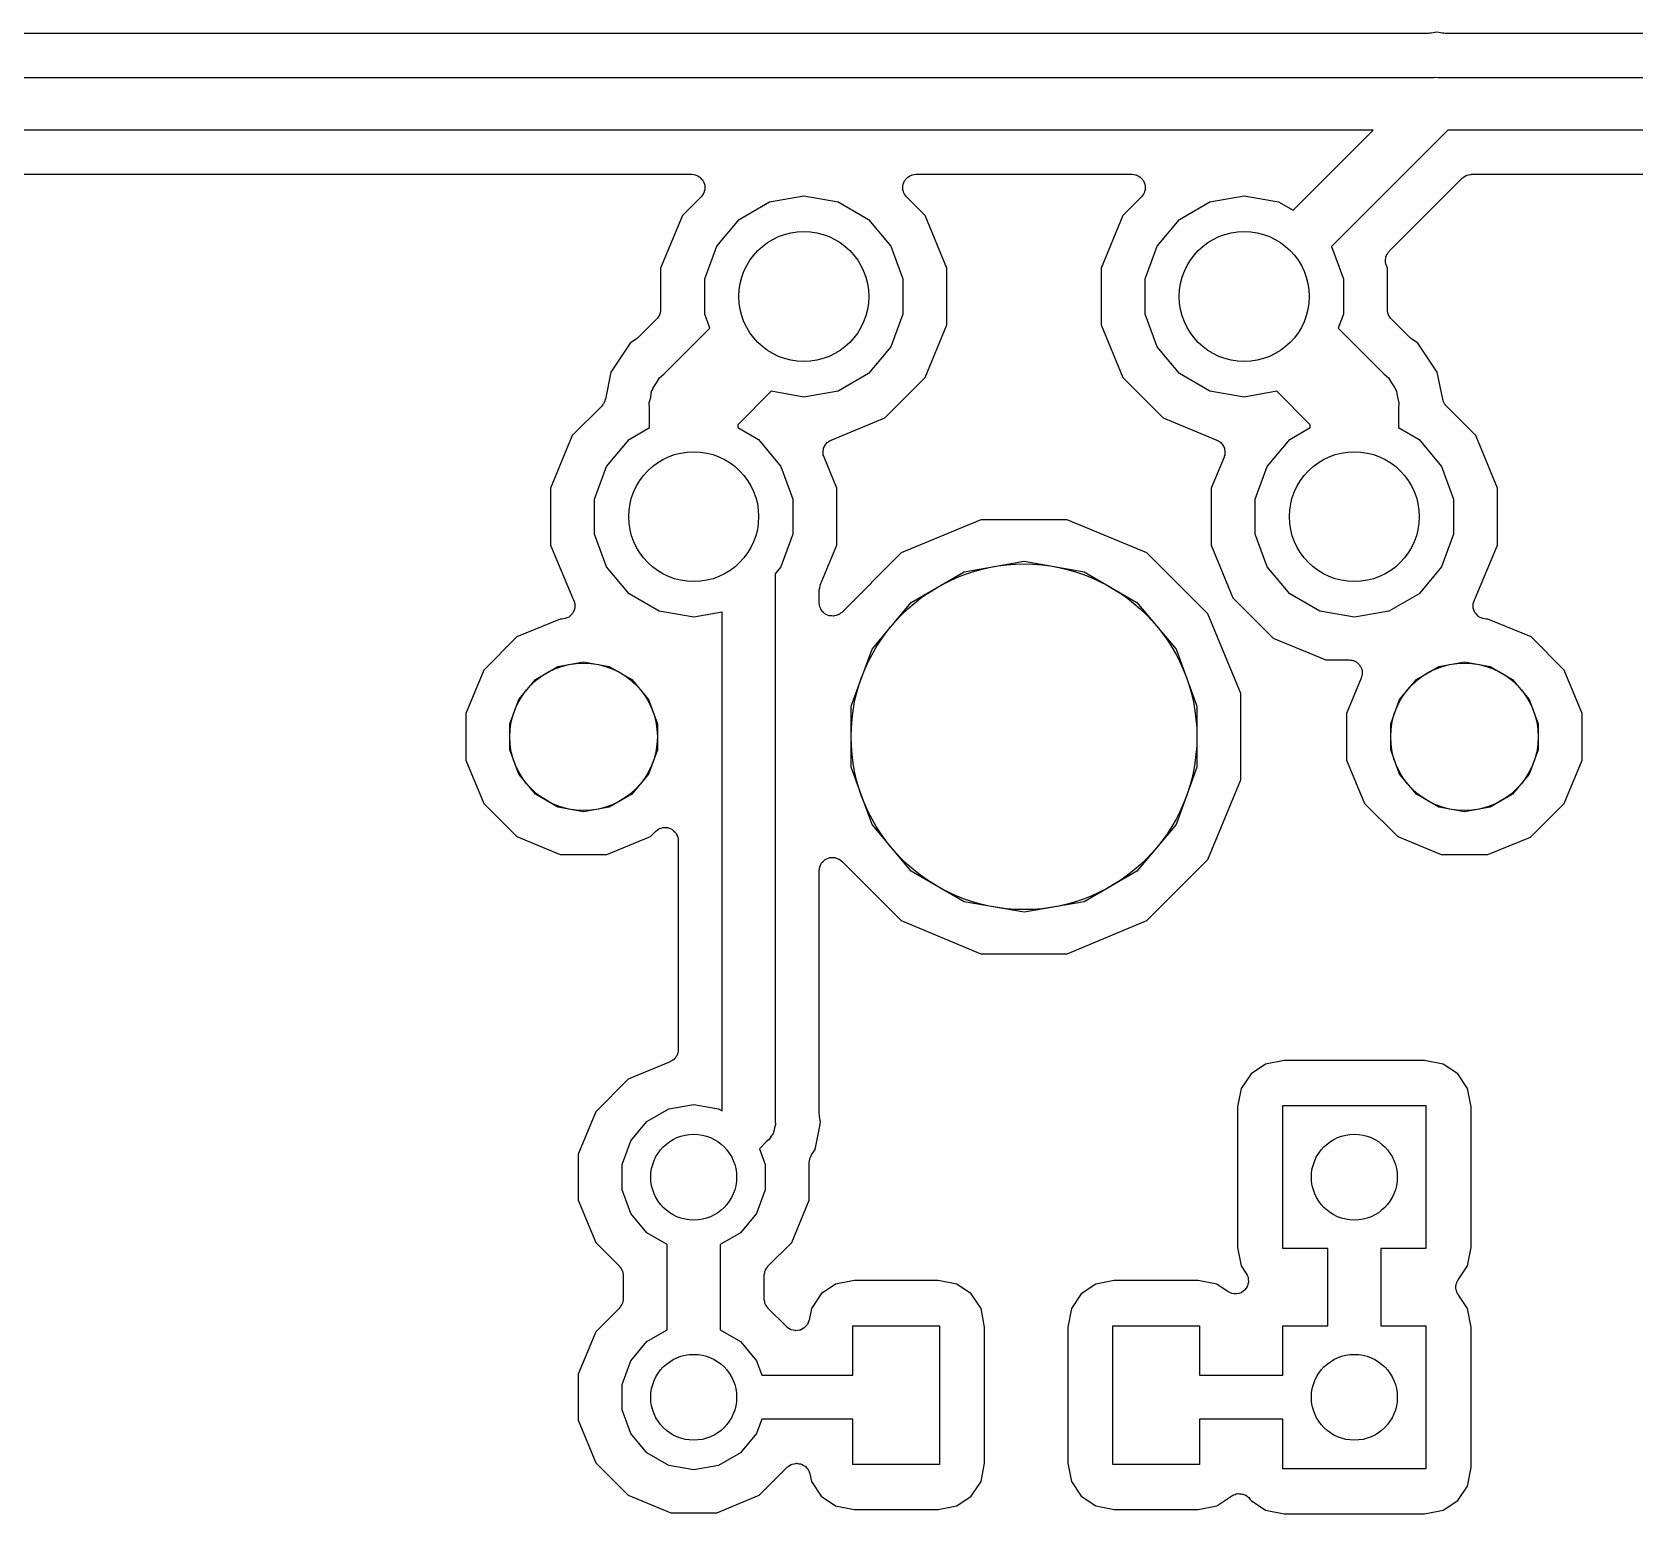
# Model space of a CAD drawing. Extents: x 24 to 196, y -189 to -31.
# Drawn here: x 118.1 to 136.59, y -128.35 to -111.25 of the extents above; entities that cross this region are included whole.
import ezdxf

# ---------------------------------------------------------------- set-up
doc = ezdxf.new("R2010")
doc.units = 0
doc.header["$MEASUREMENT"] = 0
doc.layers.add('BLACK', color=7, linetype='CONTINUOUS')

msp = doc.modelspace()

# ---------------------------------------------------------------- linework, layer by layer
at = {"layer": 'BLACK', "linetype": 'CONTINUOUS'}
for p, q in [((134.207, -111.265), (116.945, -111.265)), ((134.222, -111.262), (134.207, -111.265)), ((134.237, -111.262), (134.222, -111.262)), ((134.302, -111.249), (134.237, -111.262)), ((134.368, -111.262), (134.302, -111.249)), ((134.383, -111.262), (134.368, -111.262)), ((134.398, -111.265), (134.383, -111.262)), ((147.215, -111.265), (134.398, -111.265)), ((116.863, -111.773), (134.262, -111.773)), ((134.262, -111.773), (134.276, -111.769)), ((134.276, -111.769), (134.316, -111.773)), ((134.316, -111.773), (147.297, -111.773)), ((133.567, -112.382), (116.976, -112.382)), ((132.643, -113.305), (133.567, -112.382)), ((134.429, -112.382), (133.087, -113.724)), ((147.184, -112.382), (134.429, -112.382)), ((117.25, -112.89), (125.707, -112.89)), ((125.707, -112.89), (125.727, -112.894)), ((125.727, -112.894), (125.746, -112.895)), ((125.746, -112.895), (125.752, -112.898)), ((125.752, -112.898), (125.759, -112.899)), ((125.759, -112.899), (125.776, -112.909)), ((125.776, -112.909), (125.794, -112.918)), ((125.794, -112.918), (125.799, -112.923)), ((125.799, -112.923), (125.805, -112.926)), ((125.805, -112.926), (125.818, -112.941)), ((125.818, -112.941), (125.832, -112.955)), ((125.832, -112.955), (125.835, -112.961)), ((128.165, -112.961), (128.168, -112.955)), ((128.168, -112.955), (128.182, -112.941)), ((128.182, -112.941), (128.195, -112.926)), ((128.195, -112.926), (128.201, -112.923)), ((128.201, -112.923), (128.206, -112.918)), ((128.206, -112.918), (128.224, -112.909)), ((128.224, -112.909), (128.241, -112.899)), ((128.241, -112.899), (128.248, -112.898)), ((128.248, -112.898), (128.254, -112.895)), ((128.254, -112.895), (128.273, -112.894)), ((128.273, -112.894), (128.293, -112.89)), ((128.293, -112.89), (130.787, -112.89)), ((130.787, -112.89), (130.807, -112.894)), ((130.807, -112.894), (130.826, -112.895)), ((130.826, -112.895), (130.832, -112.898)), ((130.832, -112.898), (130.839, -112.899)), ((130.839, -112.899), (130.856, -112.909)), ((130.856, -112.909), (130.874, -112.918)), ((130.874, -112.918), (130.879, -112.923)), ((130.879, -112.923), (130.885, -112.926)), ((130.885, -112.926), (130.898, -112.941)), ((130.898, -112.941), (130.912, -112.955)), ((130.912, -112.955), (130.915, -112.961)), ((133.752, -113.777), (134.595, -112.935)), ((134.595, -112.935), (134.6, -112.931)), ((134.6, -112.931), (134.604, -112.926)), ((134.604, -112.926), (134.622, -112.916)), ((134.622, -112.916), (134.638, -112.905)), ((134.638, -112.905), (134.644, -112.903)), ((134.644, -112.903), (134.65, -112.899)), ((134.65, -112.899), (134.67, -112.896)), ((134.67, -112.896), (134.689, -112.891)), ((134.689, -112.891), (134.696, -112.891)), ((134.696, -112.891), (134.702, -112.89)), ((134.702, -112.89), (146.91, -112.89)), ((125.826, -113.134), (125.815, -113.15)), ((125.839, -113.119), (125.826, -113.134)), ((125.835, -112.961), (125.839, -112.966)), ((125.839, -112.966), (125.846, -112.985)), ((125.841, -113.113), (125.839, -113.119)), ((125.845, -113.107), (125.841, -113.113)), ((125.85, -113.088), (125.845, -113.107)), ((125.846, -112.985), (125.854, -113.003)), ((125.857, -113.069), (125.85, -113.088)), ((125.854, -113.003), (125.855, -113.01)), ((125.855, -113.01), (125.857, -113.016)), ((125.857, -113.016), (125.857, -113.036)), ((125.857, -113.036), (125.859, -113.056)), ((125.859, -113.056), (125.857, -113.062)), ((125.857, -113.062), (125.857, -113.069)), ((126.603, -113.209), (127, -113.139)), ((127, -113.139), (127.397, -113.209)), ((128.141, -113.056), (128.143, -113.036)), ((128.143, -113.062), (128.141, -113.056)), ((128.143, -113.016), (128.145, -113.01)), ((128.143, -113.036), (128.143, -113.016)), ((128.143, -113.069), (128.143, -113.062)), ((128.15, -113.088), (128.143, -113.069)), ((128.145, -113.01), (128.146, -113.003)), ((128.146, -113.003), (128.154, -112.985)), ((128.155, -113.107), (128.15, -113.088)), ((128.154, -112.985), (128.161, -112.966)), ((128.159, -113.113), (128.155, -113.107)), ((128.161, -113.119), (128.159, -113.113)), ((128.161, -112.966), (128.165, -112.961)), ((128.174, -113.134), (128.161, -113.119)), ((128.185, -113.15), (128.174, -113.134)), ((130.906, -113.134), (130.895, -113.15)), ((130.919, -113.119), (130.906, -113.134)), ((130.915, -112.961), (130.919, -112.966)), ((130.919, -112.966), (130.926, -112.985)), ((130.921, -113.113), (130.919, -113.119)), ((130.925, -113.107), (130.921, -113.113)), ((130.93, -113.088), (130.925, -113.107)), ((130.926, -112.985), (130.934, -113.003)), ((130.937, -113.069), (130.93, -113.088)), ((130.934, -113.003), (130.935, -113.01)), ((130.935, -113.01), (130.937, -113.016)), ((130.937, -113.016), (130.937, -113.036)), ((130.937, -113.036), (130.939, -113.056)), ((130.939, -113.056), (130.937, -113.062)), ((130.937, -113.062), (130.937, -113.069)), ((131.683, -113.209), (132.08, -113.139)), ((132.08, -113.139), (132.477, -113.209)), ((125.815, -113.15), (125.6, -113.365)), ((126.254, -113.411), (126.603, -113.209)), ((127.397, -113.209), (127.746, -113.411)), ((128.4, -113.365), (128.185, -113.15)), ((130.895, -113.15), (130.68, -113.365)), ((131.334, -113.411), (131.683, -113.209)), ((132.477, -113.209), (132.643, -113.305)), ((125.6, -113.365), (125.349, -113.972)), ((125.995, -113.72), (126.254, -113.411)), ((127.746, -113.411), (128.005, -113.72)), ((128.651, -113.972), (128.4, -113.365)), ((130.68, -113.365), (130.429, -113.972)), ((131.075, -113.72), (131.334, -113.411)), ((125.857, -114.098), (125.995, -113.72)), ((128.005, -113.72), (128.143, -114.098)), ((130.937, -114.098), (131.075, -113.72)), ((133.087, -113.724), (133.223, -114.098)), ((133.708, -113.872), (133.713, -113.856)), ((133.709, -113.882), (133.708, -113.872)), ((133.708, -113.892), (133.709, -113.882)), ((133.713, -113.856), (133.715, -113.839)), ((133.715, -113.839), (133.719, -113.83)), ((133.719, -113.83), (133.722, -113.821)), ((133.722, -113.821), (133.731, -113.807)), ((133.731, -113.807), (133.739, -113.792)), ((133.739, -113.792), (133.747, -113.785)), ((133.747, -113.785), (133.752, -113.777)), ((125.349, -113.972), (125.349, -114.451)), ((128.651, -114.628), (128.651, -113.972)), ((130.429, -113.972), (130.429, -114.628)), ((133.711, -113.908), (133.708, -113.892)), ((133.713, -113.924), (133.711, -113.908)), ((133.717, -113.933), (133.713, -113.924)), ((133.719, -113.943), (133.717, -113.933)), ((133.731, -113.972), (133.719, -113.943)), ((133.731, -114.451), (133.731, -113.972)), ((125.857, -114.502), (125.857, -114.098)), ((128.143, -114.098), (128.143, -114.502)), ((130.937, -114.502), (130.937, -114.098)), ((133.223, -114.098), (133.223, -114.502)), ((125.304, -114.559), (125.093, -114.77)), ((125.308, -114.553), (125.304, -114.559)), ((125.313, -114.549), (125.308, -114.553)), ((125.323, -114.532), (125.313, -114.549)), ((125.335, -114.515), (125.323, -114.532)), ((125.336, -114.509), (125.335, -114.515)), ((125.34, -114.503), (125.336, -114.509)), ((125.343, -114.484), (125.34, -114.503)), ((125.348, -114.464), (125.343, -114.484)), ((125.349, -114.451), (125.348, -114.458)), ((125.348, -114.458), (125.348, -114.464)), ((125.917, -114.665), (125.857, -114.502)), ((128.143, -114.502), (128.005, -114.88)), ((131.075, -114.88), (130.937, -114.502)), ((133.223, -114.502), (133.163, -114.665)), ((133.732, -114.458), (133.731, -114.451)), ((133.732, -114.464), (133.732, -114.458)), ((133.737, -114.484), (133.732, -114.464)), ((133.74, -114.503), (133.737, -114.484)), ((133.744, -114.509), (133.74, -114.503)), ((133.745, -114.515), (133.744, -114.509)), ((133.757, -114.532), (133.745, -114.515)), ((133.767, -114.549), (133.757, -114.532)), ((133.772, -114.553), (133.767, -114.549)), ((133.776, -114.559), (133.772, -114.553)), ((133.987, -114.77), (133.776, -114.559)), ((125.07, -114.789), (124.998, -114.838)), ((125.081, -114.779), (125.07, -114.789)), ((125.093, -114.77), (125.081, -114.779)), ((125.386, -115.195), (125.917, -114.665)), ((128.4, -115.235), (128.651, -114.628)), ((130.429, -114.628), (130.68, -115.235)), ((133.163, -114.665), (133.694, -115.195)), ((133.999, -114.779), (133.987, -114.77)), ((134.01, -114.789), (133.999, -114.779)), ((134.082, -114.838), (134.01, -114.789)), ((124.998, -114.838), (124.773, -115.174)), ((128.005, -114.88), (127.746, -115.189)), ((131.334, -115.189), (131.075, -114.88)), ((134.307, -115.174), (134.082, -114.838)), ((124.773, -115.174), (124.711, -115.485)), ((134.369, -115.485), (134.307, -115.174)), ((125.257, -115.374), (125.262, -115.352)), ((125.262, -115.352), (125.301, -115.297)), ((125.301, -115.297), (125.335, -115.238)), ((125.335, -115.238), (125.386, -115.195)), ((127.746, -115.189), (127.397, -115.391)), ((127.935, -115.7), (128.4, -115.235)), ((130.68, -115.235), (131.145, -115.7)), ((131.683, -115.391), (131.334, -115.189)), ((133.694, -115.195), (133.745, -115.238)), ((133.745, -115.238), (133.779, -115.297)), ((133.779, -115.297), (133.818, -115.352)), ((133.818, -115.352), (133.823, -115.374)), ((124.691, -115.538), (124.679, -115.551)), ((124.694, -115.53), (124.691, -115.538)), ((124.699, -115.523), (124.694, -115.53)), ((124.702, -115.512), (124.699, -115.523)), ((124.705, -115.507), (124.702, -115.512)), ((124.706, -115.499), (124.705, -115.507)), ((124.71, -115.488), (124.706, -115.499)), ((124.711, -115.485), (124.71, -115.488)), ((125.216, -115.525), (125.234, -115.46)), ((125.222, -115.592), (125.216, -115.525)), ((125.234, -115.46), (125.245, -115.394)), ((125.245, -115.394), (125.257, -115.374)), ((126.624, -115.394), (126.238, -115.78)), ((127, -115.461), (126.624, -115.394)), ((127.397, -115.391), (127, -115.461)), ((132.08, -115.461), (131.683, -115.391)), ((132.456, -115.394), (132.08, -115.461)), ((132.842, -115.78), (132.456, -115.394)), ((133.823, -115.374), (133.835, -115.394)), ((133.835, -115.394), (133.846, -115.46)), ((133.846, -115.46), (133.864, -115.525)), ((133.864, -115.525), (133.858, -115.592)), ((134.37, -115.489), (134.369, -115.485)), ((134.374, -115.499), (134.37, -115.489)), ((134.375, -115.507), (134.374, -115.499)), ((134.378, -115.512), (134.375, -115.507)), ((134.381, -115.523), (134.378, -115.512)), ((134.386, -115.53), (134.381, -115.523)), ((134.389, -115.538), (134.386, -115.53)), ((134.401, -115.551), (134.389, -115.538)), ((124.669, -115.567), (124.33, -115.905)), ((124.678, -115.553), (124.669, -115.567)), ((124.679, -115.551), (124.678, -115.553)), ((124.678, -115.553), (124.678, -115.553)), ((125.222, -115.813), (125.222, -115.592)), ((127.316, -115.956), (127.935, -115.7)), ((131.145, -115.7), (131.764, -115.956)), ((133.858, -115.592), (133.858, -115.813)), ((134.402, -115.553), (134.401, -115.551)), ((134.411, -115.567), (134.402, -115.553)), ((134.402, -115.553), (134.402, -115.553)), ((134.75, -115.905), (134.411, -115.567)), ((124.33, -115.905), (124.079, -116.512)), ((124.984, -115.951), (125.222, -115.813)), ((126.238, -115.78), (126.238, -115.813)), ((126.238, -115.813), (126.476, -115.951)), ((132.604, -115.951), (132.842, -115.813)), ((132.842, -115.813), (132.842, -115.78)), ((133.858, -115.813), (134.096, -115.951)), ((135.001, -116.512), (134.75, -115.905)), ((124.725, -116.26), (124.984, -115.951)), ((126.476, -115.951), (126.735, -116.26)), ((127.222, -116.104), (127.224, -116.09)), ((127.223, -116.077), (127.227, -116.064)), ((127.224, -116.09), (127.223, -116.077)), ((127.227, -116.064), (127.229, -116.051)), ((127.229, -116.051), (127.235, -116.039)), ((127.235, -116.039), (127.239, -116.027)), ((127.239, -116.027), (127.247, -116.016)), ((127.247, -116.016), (127.253, -116.004)), ((127.253, -116.004), (127.263, -115.995)), ((127.263, -115.995), (127.271, -115.985)), ((127.271, -115.985), (127.283, -115.977)), ((127.283, -115.977), (127.292, -115.968)), ((127.292, -115.968), (127.305, -115.963)), ((127.305, -115.963), (127.316, -115.956)), ((131.764, -115.956), (131.775, -115.963)), ((131.775, -115.963), (131.788, -115.968)), ((131.788, -115.968), (131.797, -115.977)), ((131.797, -115.977), (131.809, -115.985)), ((131.809, -115.985), (131.817, -115.995)), ((131.817, -115.995), (131.827, -116.004)), ((131.827, -116.004), (131.833, -116.016)), ((131.833, -116.016), (131.841, -116.027)), ((131.841, -116.027), (131.845, -116.039)), ((131.845, -116.039), (131.851, -116.051)), ((131.851, -116.051), (131.853, -116.064)), ((131.853, -116.064), (131.857, -116.077)), ((131.857, -116.077), (131.856, -116.09)), ((131.856, -116.09), (131.858, -116.104)), ((132.345, -116.26), (132.604, -115.951)), ((134.096, -115.951), (134.355, -116.26)), ((124.587, -116.638), (124.725, -116.26)), ((126.735, -116.26), (126.873, -116.638)), ((127.225, -116.117), (127.222, -116.104)), ((127.225, -116.13), (127.225, -116.117)), ((127.231, -116.142), (127.225, -116.13)), ((127.233, -116.155), (127.231, -116.142)), ((127.381, -116.512), (127.233, -116.155)), ((131.847, -116.155), (131.699, -116.512)), ((131.849, -116.142), (131.847, -116.155)), ((131.855, -116.13), (131.849, -116.142)), ((131.858, -116.104), (131.855, -116.117)), ((131.855, -116.117), (131.855, -116.13)), ((132.207, -116.638), (132.345, -116.26)), ((134.355, -116.26), (134.493, -116.638)), ((124.079, -116.512), (124.079, -117.168)), ((124.587, -117.042), (124.587, -116.638)), ((126.873, -116.638), (126.873, -117.042)), ((127.381, -117.168), (127.381, -116.512)), ((131.699, -116.512), (131.699, -117.168)), ((132.207, -117.042), (132.207, -116.638)), ((134.493, -116.638), (134.493, -117.042)), ((135.001, -117.168), (135.001, -116.512)), ((129.042, -116.878), (128.123, -117.259)), ((130.038, -116.878), (129.042, -116.878)), ((130.957, -117.259), (130.038, -116.878)), ((124.079, -117.168), (124.335, -117.786)), ((124.725, -117.42), (124.587, -117.042)), ((126.873, -117.042), (126.735, -117.42)), ((127.189, -117.631), (127.381, -117.168)), ((131.699, -117.168), (131.95, -117.775)), ((132.345, -117.42), (132.207, -117.042)), ((134.493, -117.042), (134.355, -117.42)), ((134.745, -117.786), (135.001, -117.168)), ((128.123, -117.259), (127.438, -117.944)), ((128.848, -117.477), (129.54, -117.355)), ((129.54, -117.355), (130.232, -117.477)), ((131.661, -117.963), (130.957, -117.259)), ((124.984, -117.729), (124.725, -117.42)), ((126.735, -117.42), (126.67, -117.498)), ((126.67, -117.498), (126.67, -123.812)), ((128.239, -117.829), (128.848, -117.477)), ((130.232, -117.477), (130.841, -117.829)), ((132.604, -117.729), (132.345, -117.42)), ((134.355, -117.42), (134.096, -117.729)), ((125.333, -117.931), (124.984, -117.729)), ((127.178, -117.683), (127.183, -117.66)), ((127.178, -117.686), (127.178, -117.683)), ((127.178, -117.689), (127.178, -117.686)), ((127.178, -117.836), (127.178, -117.689)), ((127.183, -117.66), (127.187, -117.637)), ((127.187, -117.637), (127.189, -117.634)), ((127.189, -117.634), (127.189, -117.631)), ((132.953, -117.931), (132.604, -117.729)), ((134.096, -117.729), (133.747, -117.931)), ((124.336, -117.95), (124.333, -117.956)), ((124.335, -117.786), (124.34, -117.792)), ((124.34, -117.945), (124.336, -117.95)), ((124.34, -117.792), (124.343, -117.799)), ((124.347, -117.926), (124.34, -117.945)), ((124.343, -117.799), (124.346, -117.804)), ((124.346, -117.804), (124.352, -117.824)), ((124.356, -117.908), (124.347, -117.926)), ((124.352, -117.824), (124.358, -117.842)), ((124.358, -117.895), (124.356, -117.901)), ((124.356, -117.901), (124.356, -117.908)), ((124.358, -117.842), (124.358, -117.849)), ((124.358, -117.849), (124.36, -117.855)), ((124.36, -117.855), (124.358, -117.875)), ((124.358, -117.875), (124.358, -117.895)), ((125.73, -118.001), (125.333, -117.931)), ((126.06, -117.942), (125.73, -118.001)), ((126.06, -123.697), (126.06, -117.942)), ((127.181, -117.856), (127.178, -117.836)), ((127.183, -117.875), (127.181, -117.856)), ((127.186, -117.882), (127.183, -117.875)), ((127.187, -117.888), (127.186, -117.882)), ((127.197, -117.905), (127.187, -117.888)), ((127.205, -117.923), (127.197, -117.905)), ((127.21, -117.928), (127.205, -117.923)), ((127.213, -117.934), (127.21, -117.928)), ((127.229, -117.947), (127.213, -117.934)), ((127.243, -117.961), (127.229, -117.947)), ((127.438, -117.944), (127.422, -117.955)), ((127.787, -118.368), (128.239, -117.829)), ((130.841, -117.829), (131.293, -118.368)), ((131.95, -117.775), (132.415, -118.24)), ((133.35, -118.001), (132.953, -117.931)), ((133.747, -117.931), (133.35, -118.001)), ((134.72, -117.855), (134.722, -117.849)), ((134.722, -117.875), (134.72, -117.855)), ((134.722, -117.842), (134.728, -117.824)), ((134.722, -117.849), (134.722, -117.842)), ((134.722, -117.895), (134.722, -117.875)), ((134.724, -117.901), (134.722, -117.895)), ((134.724, -117.908), (134.724, -117.901)), ((134.733, -117.926), (134.724, -117.908)), ((134.728, -117.824), (134.734, -117.804)), ((134.74, -117.945), (134.733, -117.926)), ((134.734, -117.804), (134.737, -117.799)), ((134.737, -117.799), (134.74, -117.792)), ((134.74, -117.792), (134.745, -117.786)), ((134.744, -117.95), (134.74, -117.945)), ((134.747, -117.956), (134.744, -117.95)), ((124.19, -118.021), (123.69, -118.228)), ((124.208, -118.021), (124.19, -118.021)), ((124.228, -118.018), (124.208, -118.021)), ((124.248, -118.016), (124.228, -118.018)), ((124.254, -118.013), (124.248, -118.016)), ((124.26, -118.012), (124.254, -118.013)), ((124.278, -118.002), (124.26, -118.012)), ((124.296, -117.994), (124.278, -118.002)), ((124.3, -117.989), (124.296, -117.994)), ((124.306, -117.985), (124.3, -117.989)), ((124.319, -117.97), (124.306, -117.985)), ((124.333, -117.956), (124.319, -117.97)), ((127.249, -117.964), (127.243, -117.961)), ((127.254, -117.968), (127.249, -117.964)), ((127.273, -117.975), (127.254, -117.968)), ((127.291, -117.983), (127.273, -117.975)), ((127.297, -117.984), (127.291, -117.983)), ((127.304, -117.986), (127.297, -117.984)), ((127.324, -117.986), (127.304, -117.986)), ((127.343, -117.988), (127.324, -117.986)), ((127.35, -117.986), (127.343, -117.988)), ((127.357, -117.986), (127.35, -117.986)), ((127.375, -117.979), (127.357, -117.986)), ((127.395, -117.974), (127.375, -117.979)), ((127.4, -117.97), (127.395, -117.974)), ((127.406, -117.968), (127.4, -117.97)), ((127.422, -117.955), (127.406, -117.968)), ((132.042, -118.882), (131.661, -117.963)), ((134.761, -117.97), (134.747, -117.956)), ((134.774, -117.985), (134.761, -117.97)), ((134.78, -117.989), (134.774, -117.985)), ((134.784, -117.994), (134.78, -117.989)), ((134.802, -118.002), (134.784, -117.994)), ((134.82, -118.012), (134.802, -118.002)), ((134.826, -118.013), (134.82, -118.012)), ((134.832, -118.016), (134.826, -118.013)), ((134.852, -118.018), (134.832, -118.016)), ((134.872, -118.021), (134.852, -118.018)), ((134.89, -118.021), (134.872, -118.021)), ((135.39, -118.228), (134.89, -118.021)), ((123.69, -118.228), (123.308, -118.61)), ((132.415, -118.24), (133.022, -118.491)), ((135.772, -118.61), (135.39, -118.228)), ((127.546, -119.028), (127.787, -118.368)), ((131.293, -118.368), (131.534, -119.028)), ((133.022, -118.491), (133.289, -118.491)), ((133.289, -118.491), (133.306, -118.494)), ((133.306, -118.494), (133.322, -118.495)), ((133.322, -118.495), (133.332, -118.498)), ((133.332, -118.498), (133.341, -118.5)), ((133.341, -118.5), (133.356, -118.509)), ((123.308, -118.61), (123.101, -119.11)), ((123.905, -118.718), (124.164, -118.568)), ((124.164, -118.568), (124.46, -118.516)), ((124.46, -118.516), (124.756, -118.568)), ((124.756, -118.568), (125.015, -118.718)), ((133.356, -118.509), (133.371, -118.515)), ((133.371, -118.515), (133.379, -118.522)), ((133.379, -118.522), (133.387, -118.527)), ((133.387, -118.527), (133.398, -118.539)), ((133.398, -118.539), (133.41, -118.551)), ((133.41, -118.551), (133.415, -118.56)), ((133.415, -118.56), (133.421, -118.567)), ((133.421, -118.567), (133.427, -118.583)), ((133.427, -118.583), (133.435, -118.598)), ((133.434, -118.685), (133.43, -118.702)), ((133.439, -118.67), (133.434, -118.685)), ((133.435, -118.598), (133.436, -118.608)), ((133.436, -118.608), (133.439, -118.617)), ((133.439, -118.617), (133.439, -118.634)), ((133.439, -118.634), (133.442, -118.65)), ((133.442, -118.65), (133.439, -118.66)), ((133.439, -118.66), (133.439, -118.67)), ((134.065, -118.718), (134.324, -118.568)), ((134.324, -118.568), (134.62, -118.516)), ((134.62, -118.516), (134.916, -118.568)), ((134.916, -118.568), (135.175, -118.718)), ((135.979, -119.11), (135.772, -118.61)), ((123.712, -118.948), (123.905, -118.718)), ((125.015, -118.718), (125.208, -118.948)), ((133.43, -118.702), (133.261, -119.11)), ((133.872, -118.948), (134.065, -118.718)), ((135.175, -118.718), (135.368, -118.948)), ((123.609, -119.23), (123.712, -118.948)), ((125.208, -118.948), (125.311, -119.23)), ((127.546, -119.732), (127.546, -119.028)), ((131.534, -119.028), (131.534, -119.732)), ((132.042, -119.878), (132.042, -118.882)), ((133.769, -119.23), (133.872, -118.948)), ((135.368, -118.948), (135.471, -119.23)), ((123.101, -119.11), (123.101, -119.65)), ((123.609, -119.53), (123.609, -119.23)), ((125.311, -119.23), (125.311, -119.53)), ((133.261, -119.11), (133.261, -119.65)), ((133.769, -119.53), (133.769, -119.23)), ((135.471, -119.23), (135.471, -119.53)), ((135.979, -119.65), (135.979, -119.11)), ((123.712, -119.812), (123.609, -119.53)), ((125.311, -119.53), (125.208, -119.812)), ((133.872, -119.812), (133.769, -119.53)), ((135.471, -119.53), (135.368, -119.812)), ((123.101, -119.65), (123.308, -120.15)), ((127.787, -120.392), (127.546, -119.732)), ((131.534, -119.732), (131.293, -120.392)), ((133.261, -119.65), (133.468, -120.15)), ((135.772, -120.15), (135.979, -119.65)), ((123.905, -120.042), (123.712, -119.812)), ((125.208, -119.812), (125.015, -120.042)), ((131.661, -120.797), (132.042, -119.878)), ((134.065, -120.042), (133.872, -119.812)), ((135.368, -119.812), (135.175, -120.042)), ((123.308, -120.15), (123.69, -120.532)), ((124.164, -120.192), (123.905, -120.042)), ((125.015, -120.042), (124.756, -120.192)), ((133.468, -120.15), (133.85, -120.532)), ((134.324, -120.192), (134.065, -120.042)), ((135.175, -120.042), (134.916, -120.192)), ((135.39, -120.532), (135.772, -120.15)), ((124.46, -120.244), (124.164, -120.192)), ((124.756, -120.192), (124.46, -120.244)), ((134.62, -120.244), (134.324, -120.192)), ((134.916, -120.192), (134.62, -120.244)), ((123.69, -120.532), (124.19, -120.739)), ((124.73, -120.739), (125.23, -120.532)), ((125.23, -120.532), (125.292, -120.47)), ((125.292, -120.47), (125.308, -120.458)), ((125.308, -120.458), (125.324, -120.446)), ((125.324, -120.446), (125.33, -120.443)), ((125.33, -120.443), (125.335, -120.439)), ((125.335, -120.439), (125.355, -120.434)), ((125.355, -120.434), (125.373, -120.427)), ((125.373, -120.427), (125.38, -120.427)), ((125.38, -120.427), (125.387, -120.426)), ((125.387, -120.426), (125.406, -120.427)), ((125.406, -120.427), (125.426, -120.427)), ((125.426, -120.427), (125.433, -120.43)), ((125.433, -120.43), (125.439, -120.43)), ((125.439, -120.43), (125.457, -120.439)), ((125.457, -120.439), (125.476, -120.446)), ((125.476, -120.446), (125.481, -120.45)), ((125.481, -120.45), (125.487, -120.453)), ((125.487, -120.453), (125.501, -120.467)), ((125.501, -120.467), (125.517, -120.48)), ((125.517, -120.48), (125.52, -120.485)), ((125.52, -120.485), (125.525, -120.49)), ((125.525, -120.49), (125.533, -120.508)), ((125.533, -120.508), (125.543, -120.525)), ((125.543, -120.525), (125.544, -120.532)), ((125.544, -120.532), (125.547, -120.538)), ((125.547, -120.538), (125.549, -120.558)), ((128.239, -120.931), (127.787, -120.392)), ((131.293, -120.392), (130.841, -120.931)), ((133.85, -120.532), (134.35, -120.739)), ((134.89, -120.739), (135.38, -120.536)), ((135.38, -120.536), (135.39, -120.532)), ((135.38, -120.536), (135.38, -120.536)), ((125.549, -120.558), (125.552, -120.578)), ((125.552, -120.578), (125.552, -122.988)), ((124.19, -120.739), (124.73, -120.739)), ((127.178, -120.924), (127.181, -120.904)), ((127.181, -120.904), (127.183, -120.885)), ((127.183, -120.885), (127.186, -120.878)), ((127.186, -120.878), (127.187, -120.872)), ((127.187, -120.872), (127.197, -120.855)), ((127.197, -120.855), (127.205, -120.837)), ((127.205, -120.837), (127.21, -120.832)), ((127.21, -120.832), (127.213, -120.826)), ((127.213, -120.826), (127.229, -120.813)), ((127.229, -120.813), (127.243, -120.799)), ((127.243, -120.799), (127.249, -120.796)), ((127.249, -120.796), (127.254, -120.792)), ((127.254, -120.792), (127.273, -120.785)), ((127.273, -120.785), (127.291, -120.777)), ((127.291, -120.777), (127.297, -120.776)), ((127.297, -120.776), (127.304, -120.774)), ((127.304, -120.774), (127.324, -120.774)), ((127.324, -120.774), (127.343, -120.772)), ((127.343, -120.772), (127.35, -120.774)), ((127.35, -120.774), (127.357, -120.774)), ((127.357, -120.774), (127.375, -120.781)), ((127.375, -120.781), (127.395, -120.786)), ((127.395, -120.786), (127.4, -120.79)), ((127.4, -120.79), (127.406, -120.792)), ((127.406, -120.792), (127.422, -120.805)), ((127.422, -120.805), (127.438, -120.816)), ((127.438, -120.816), (128.123, -121.501)), ((130.957, -121.501), (131.661, -120.797)), ((134.35, -120.739), (134.89, -120.739)), ((127.178, -123.73), (127.178, -120.924)), ((128.848, -121.283), (128.239, -120.931)), ((130.841, -120.931), (130.232, -121.283)), ((129.54, -121.405), (128.848, -121.283)), ((130.232, -121.283), (129.54, -121.405)), ((128.123, -121.501), (129.042, -121.882)), ((130.038, -121.882), (130.957, -121.501)), ((129.042, -121.882), (130.038, -121.882)), ((125.467, -123.124), (125.458, -123.129)), ((125.476, -123.12), (125.467, -123.124)), ((125.489, -123.11), (125.476, -123.12)), ((125.503, -123.101), (125.489, -123.11)), ((125.509, -123.093), (125.503, -123.101)), ((125.517, -123.086), (125.509, -123.093)), ((125.525, -123.072), (125.517, -123.086)), ((125.535, -123.059), (125.525, -123.072)), ((125.538, -123.049), (125.535, -123.059)), ((125.543, -123.041), (125.538, -123.049)), ((125.546, -123.024), (125.543, -123.041)), ((125.551, -123.008), (125.546, -123.024)), ((125.552, -122.988), (125.55, -122.998)), ((125.55, -122.998), (125.551, -123.008)), ((132.54, -123.114), (132.326, -123.156)), ((134.16, -123.114), (132.54, -123.114)), ((134.374, -123.156), (134.16, -123.114)), ((125.458, -123.129), (124.975, -123.33)), ((132.158, -123.268), (132.046, -123.436)), ((132.326, -123.156), (132.158, -123.268)), ((134.542, -123.268), (134.374, -123.156)), ((134.654, -123.436), (134.542, -123.268)), ((124.975, -123.33), (124.6, -123.705)), ((132.046, -123.436), (132.004, -123.65)), ((134.696, -123.65), (134.654, -123.436)), ((125.191, -123.818), (125.443, -123.672)), ((125.443, -123.672), (125.73, -123.622)), ((125.73, -123.622), (126.017, -123.672)), ((126.017, -123.672), (126.06, -123.697)), ((132.004, -123.65), (132.004, -125.27)), ((132.524, -125.285), (132.524, -123.634)), ((132.524, -123.634), (134.175, -123.634)), ((134.175, -123.634), (134.175, -125.285)), ((134.696, -125.27), (134.696, -123.65)), ((124.6, -123.705), (124.396, -124.195)), ((125.004, -124.041), (125.191, -123.818)), ((126.673, -123.852), (126.663, -123.891)), ((126.67, -123.812), (126.673, -123.852)), ((127.18, -123.745), (127.178, -123.73)), ((127.181, -123.76), (127.18, -123.745)), ((127.194, -123.825), (127.181, -123.76)), ((127.181, -123.89), (127.194, -123.825)), ((124.904, -124.314), (125.004, -124.041)), ((126.571, -124.05), (126.489, -124.132)), ((126.602, -124.024), (126.571, -124.05)), ((126.622, -123.989), (126.602, -124.024)), ((126.646, -123.956), (126.622, -123.989)), ((126.649, -123.943), (126.646, -123.956)), ((126.656, -123.931), (126.649, -123.943)), ((126.663, -123.891), (126.656, -123.931)), ((127.131, -124.142), (127.173, -123.93)), ((127.173, -123.93), (127.181, -123.89)), ((127.173, -123.93), (127.173, -123.93)), ((127.181, -123.89), (127.181, -123.89)), ((124.396, -124.195), (124.396, -124.725)), ((126.489, -124.132), (126.555, -124.314)), ((127.071, -124.245), (127.073, -124.237)), ((127.073, -124.237), (127.082, -124.221)), ((127.082, -124.221), (127.089, -124.204)), ((127.089, -124.204), (127.131, -124.142)), ((124.904, -124.606), (124.904, -124.314)), ((126.555, -124.314), (126.555, -124.606)), ((127.063, -124.289), (127.067, -124.271)), ((127.063, -124.725), (127.063, -124.289)), ((127.067, -124.271), (127.068, -124.253)), ((127.068, -124.253), (127.071, -124.245)), ((125.004, -124.879), (124.904, -124.606)), ((126.555, -124.606), (126.456, -124.879)), ((124.396, -124.725), (124.6, -125.215)), ((126.86, -125.215), (127.063, -124.725)), ((125.191, -125.102), (125.004, -124.879)), ((126.456, -124.879), (126.269, -125.102)), ((125.425, -125.237), (125.191, -125.102)), ((126.269, -125.102), (126.035, -125.237)), ((124.6, -125.215), (124.873, -125.488)), ((125.425, -126.223), (125.425, -125.237)), ((126.035, -125.237), (126.035, -126.223)), ((126.587, -125.488), (126.86, -125.215)), ((132.004, -125.27), (132.046, -125.484)), ((133.045, -125.285), (132.524, -125.285)), ((133.045, -126.174), (133.045, -125.285)), ((134.175, -125.285), (133.655, -125.285)), ((133.655, -125.285), (133.655, -126.174)), ((134.654, -125.484), (134.696, -125.27)), ((124.873, -125.488), (124.876, -125.494)), ((124.876, -125.494), (124.882, -125.498)), ((124.882, -125.498), (124.892, -125.515)), ((124.892, -125.515), (124.903, -125.532)), ((124.903, -125.532), (124.905, -125.538)), ((126.555, -125.538), (126.557, -125.532)), ((126.557, -125.532), (126.568, -125.515)), ((126.568, -125.515), (126.578, -125.498)), ((126.578, -125.498), (126.584, -125.494)), ((126.584, -125.494), (126.587, -125.488)), ((132.046, -125.484), (132.104, -125.571)), ((134.546, -125.645), (134.654, -125.484)), ((124.905, -125.538), (124.908, -125.544)), ((124.908, -125.544), (124.911, -125.564)), ((124.911, -125.564), (124.917, -125.583)), ((124.917, -125.583), (124.916, -125.59)), ((124.916, -125.59), (124.917, -125.596)), ((124.917, -125.596), (124.917, -125.864)), ((126.543, -125.583), (126.549, -125.564)), ((126.544, -125.59), (126.543, -125.583)), ((126.543, -125.596), (126.544, -125.59)), ((126.543, -125.864), (126.543, -125.596)), ((126.549, -125.564), (126.552, -125.544)), ((126.552, -125.544), (126.555, -125.538)), ((127.367, -125.696), (127.199, -125.808)), ((127.58, -125.654), (127.367, -125.696)), ((128.55, -125.654), (127.58, -125.654)), ((128.764, -125.696), (128.55, -125.654)), ((128.932, -125.808), (128.764, -125.696)), ((130.367, -125.696), (130.199, -125.808)), ((130.58, -125.654), (130.367, -125.696)), ((131.55, -125.654), (130.58, -125.654)), ((131.764, -125.696), (131.55, -125.654)), ((131.893, -125.783), (131.764, -125.696)), ((132.104, -125.571), (132.114, -125.592)), ((132.114, -125.592), (132.124, -125.613)), ((132.117, -125.717), (132.115, -125.72)), ((132.123, -125.695), (132.117, -125.717)), ((132.129, -125.672), (132.123, -125.695)), ((132.124, -125.613), (132.124, -125.617)), ((132.124, -125.617), (132.126, -125.62)), ((132.126, -125.62), (132.127, -125.643)), ((132.127, -125.643), (132.13, -125.666)), ((132.13, -125.666), (132.129, -125.669)), ((132.129, -125.669), (132.129, -125.672)), ((134.521, -125.713), (134.524, -125.704)), ((134.522, -125.73), (134.521, -125.713)), ((134.524, -125.704), (134.525, -125.694)), ((134.525, -125.694), (134.531, -125.679)), ((134.531, -125.679), (134.536, -125.663)), ((134.536, -125.663), (134.542, -125.655)), ((134.542, -125.655), (134.546, -125.645)), ((124.911, -125.896), (124.908, -125.916)), ((124.917, -125.877), (124.911, -125.896)), ((124.917, -125.864), (124.916, -125.87)), ((124.916, -125.87), (124.917, -125.877)), ((126.544, -125.87), (126.543, -125.864)), ((126.543, -125.877), (126.544, -125.87)), ((126.549, -125.896), (126.543, -125.877)), ((126.552, -125.916), (126.549, -125.896)), ((127.199, -125.808), (127.087, -125.976)), ((129.044, -125.976), (128.932, -125.808)), ((130.199, -125.808), (130.087, -125.976)), ((131.914, -125.792), (131.893, -125.783)), ((131.935, -125.802), (131.914, -125.792)), ((131.938, -125.803), (131.935, -125.802)), ((131.941, -125.804), (131.938, -125.803)), ((131.965, -125.805), (131.941, -125.804)), ((131.988, -125.808), (131.965, -125.805)), ((131.991, -125.807), (131.988, -125.808)), ((131.994, -125.807), (131.991, -125.807)), ((132.017, -125.801), (131.994, -125.807)), ((132.039, -125.795), (132.017, -125.801)), ((132.042, -125.793), (132.039, -125.795)), ((132.045, -125.793), (132.042, -125.793)), ((132.064, -125.779), (132.045, -125.793)), ((132.083, -125.766), (132.064, -125.779)), ((132.085, -125.763), (132.083, -125.766)), ((132.088, -125.761), (132.085, -125.763)), ((132.101, -125.742), (132.088, -125.761)), ((132.114, -125.723), (132.101, -125.742)), ((132.115, -125.72), (132.114, -125.723)), ((134.521, -125.747), (134.522, -125.73)), ((134.524, -125.756), (134.521, -125.747)), ((134.525, -125.766), (134.524, -125.756)), ((134.531, -125.781), (134.525, -125.766)), ((134.536, -125.797), (134.531, -125.781)), ((134.542, -125.805), (134.536, -125.797)), ((134.546, -125.815), (134.542, -125.805)), ((134.654, -125.976), (134.546, -125.815)), ((124.873, -125.972), (124.6, -126.245)), ((124.876, -125.966), (124.873, -125.972)), ((124.882, -125.962), (124.876, -125.966)), ((124.891, -125.945), (124.882, -125.962)), ((124.903, -125.928), (124.891, -125.945)), ((124.905, -125.922), (124.903, -125.928)), ((124.908, -125.916), (124.905, -125.922)), ((126.555, -125.922), (126.552, -125.916)), ((126.557, -125.928), (126.555, -125.922)), ((126.568, -125.945), (126.557, -125.928)), ((126.578, -125.962), (126.568, -125.945)), ((126.584, -125.966), (126.578, -125.962)), ((126.587, -125.972), (126.584, -125.966)), ((126.803, -126.187), (126.587, -125.972)), ((127.087, -125.976), (127.06, -126.109)), ((129.086, -126.19), (129.044, -125.976)), ((130.087, -125.976), (130.044, -126.19)), ((134.696, -126.19), (134.654, -125.976)), ((124.6, -126.245), (124.396, -126.735)), ((125.191, -126.358), (125.425, -126.223)), ((126.035, -126.223), (126.269, -126.358)), ((126.807, -126.19), (126.803, -126.187)), ((126.81, -126.194), (126.807, -126.19)), ((126.829, -126.205), (126.81, -126.194)), ((126.847, -126.218), (126.829, -126.205)), ((126.851, -126.219), (126.847, -126.218)), ((126.856, -126.222), (126.851, -126.219)), ((126.877, -126.226), (126.856, -126.222)), ((126.898, -126.231), (126.877, -126.226)), ((126.903, -126.231), (126.898, -126.231)), ((126.908, -126.232), (126.903, -126.231)), ((126.929, -126.229), (126.908, -126.232)), ((126.95, -126.227), (126.929, -126.229)), ((126.955, -126.225), (126.95, -126.227)), ((126.96, -126.224), (126.955, -126.225)), ((126.979, -126.214), (126.96, -126.224)), ((126.998, -126.204), (126.979, -126.214)), ((127.002, -126.201), (126.998, -126.204)), ((127.006, -126.198), (127.002, -126.201)), ((127.021, -126.182), (127.006, -126.198)), ((127.036, -126.167), (127.021, -126.182)), ((127.038, -126.162), (127.036, -126.167)), ((127.041, -126.159), (127.038, -126.162)), ((127.049, -126.139), (127.041, -126.159)), ((127.058, -126.119), (127.049, -126.139)), ((127.059, -126.114), (127.058, -126.119)), ((127.06, -126.109), (127.059, -126.114)), ((127.565, -126.746), (127.565, -126.175)), ((127.565, -126.175), (128.565, -126.175)), ((128.565, -126.175), (128.565, -127.775)), ((129.086, -127.76), (129.086, -126.19)), ((130.044, -126.19), (130.044, -127.76)), ((130.565, -127.775), (130.565, -126.175)), ((130.565, -126.175), (131.565, -126.175)), ((131.565, -126.175), (131.565, -126.746)), ((132.524, -126.746), (132.524, -126.174)), ((132.524, -126.174), (133.045, -126.174)), ((133.655, -126.174), (134.175, -126.174)), ((134.175, -126.174), (134.175, -127.825)), ((134.696, -127.81), (134.696, -126.19)), ((125.004, -126.581), (125.191, -126.358)), ((126.269, -126.358), (126.456, -126.581)), ((124.904, -126.854), (125.004, -126.581)), ((126.456, -126.581), (126.516, -126.746)), ((124.396, -126.735), (124.396, -127.265)), ((126.516, -126.746), (127.565, -126.746)), ((131.565, -126.746), (132.524, -126.746)), ((124.904, -127.146), (124.904, -126.854)), ((125.004, -127.419), (124.904, -127.146)), ((124.396, -127.265), (124.6, -127.755)), ((126.516, -127.254), (126.456, -127.419)), ((127.565, -127.254), (126.516, -127.254)), ((127.565, -127.775), (127.565, -127.254)), ((132.524, -127.254), (131.565, -127.254)), ((131.565, -127.254), (131.565, -127.775)), ((132.524, -127.825), (132.524, -127.254)), ((125.191, -127.642), (125.004, -127.419)), ((126.456, -127.419), (126.269, -127.642)), ((125.443, -127.788), (125.191, -127.642)), ((126.269, -127.642), (126.017, -127.788)), ((124.6, -127.755), (124.975, -128.13)), ((125.73, -127.838), (125.443, -127.788)), ((126.017, -127.788), (125.73, -127.838)), ((126.485, -128.13), (126.809, -127.807)), ((126.809, -127.807), (126.815, -127.803)), ((126.815, -127.803), (126.819, -127.798)), ((126.819, -127.798), (126.836, -127.788)), ((126.836, -127.788), (126.853, -127.776)), ((126.853, -127.776), (126.859, -127.775)), ((126.859, -127.775), (126.865, -127.771)), ((126.865, -127.771), (126.884, -127.768)), ((126.884, -127.768), (126.904, -127.763)), ((126.904, -127.763), (126.91, -127.763)), ((126.91, -127.763), (126.915, -127.762)), ((126.915, -127.762), (126.917, -127.762)), ((126.917, -127.762), (126.917, -127.762)), ((126.917, -127.762), (126.917, -127.762)), ((126.917, -127.762), (126.92, -127.762)), ((126.92, -127.762), (126.942, -127.766)), ((126.942, -127.766), (126.956, -127.767)), ((126.956, -127.767), (126.96, -127.769)), ((126.96, -127.769), (126.969, -127.77)), ((126.969, -127.77), (126.97, -127.771)), ((126.97, -127.771), (126.972, -127.771)), ((126.972, -127.771), (126.993, -127.784)), ((126.993, -127.784), (127.004, -127.789)), ((127.004, -127.789), (127.004, -127.79)), ((127.004, -127.79), (127.004, -127.79)), ((127.004, -127.79), (127.015, -127.796)), ((127.015, -127.796), (127.016, -127.797)), ((127.016, -127.797), (127.018, -127.798)), ((127.018, -127.798), (127.034, -127.817)), ((127.034, -127.817), (127.05, -127.835)), ((127.05, -127.835), (127.051, -127.837)), ((127.051, -127.837), (127.052, -127.838)), ((127.052, -127.838), (127.06, -127.862)), ((127.06, -127.862), (127.069, -127.885)), ((127.069, -127.885), (127.087, -127.973)), ((128.565, -127.775), (127.565, -127.775)), ((129.044, -127.973), (129.086, -127.76)), ((130.044, -127.76), (130.087, -127.973)), ((131.565, -127.775), (130.565, -127.775)), ((134.175, -127.825), (132.524, -127.825)), ((134.654, -128.024), (134.696, -127.81)), ((127.087, -127.973), (127.199, -128.141)), ((128.932, -128.141), (129.044, -127.973)), ((130.087, -127.973), (130.199, -128.141)), ((131.974, -128.121), (131.987, -128.115)), ((131.987, -128.115), (132, -128.114)), ((132, -128.114), (132.013, -128.111)), ((132.013, -128.111), (132.026, -128.113)), ((132.026, -128.113), (132.039, -128.112)), ((132.039, -128.112), (132.052, -128.116)), ((132.052, -128.116), (132.065, -128.117)), ((132.065, -128.117), (132.077, -128.123)), ((134.542, -128.192), (134.654, -128.024)), ((124.975, -128.13), (125.465, -128.333)), ((125.995, -128.333), (126.485, -128.13)), ((127.199, -128.141), (127.367, -128.253)), ((127.367, -128.253), (127.58, -128.296)), ((127.58, -128.296), (128.55, -128.296)), ((128.55, -128.296), (128.764, -128.253)), ((128.764, -128.253), (128.932, -128.141)), ((130.199, -128.141), (130.367, -128.253)), ((130.367, -128.253), (130.58, -128.296)), ((130.58, -128.296), (131.55, -128.296)), ((131.55, -128.296), (131.764, -128.253)), ((131.764, -128.253), (131.938, -128.137)), ((131.938, -128.137), (131.95, -128.131)), ((131.95, -128.131), (131.961, -128.124)), ((131.961, -128.124), (131.974, -128.121)), ((132.077, -128.123), (132.09, -128.127)), ((132.09, -128.127), (132.101, -128.134)), ((132.101, -128.134), (132.113, -128.14)), ((132.113, -128.14), (132.122, -128.15)), ((132.122, -128.15), (132.133, -128.158)), ((132.133, -128.158), (132.14, -128.169)), ((132.14, -128.169), (132.149, -128.179)), ((132.149, -128.179), (132.158, -128.192)), ((132.158, -128.192), (132.326, -128.304)), ((132.326, -128.304), (132.54, -128.346)), ((134.16, -128.346), (134.374, -128.304)), ((134.374, -128.304), (134.542, -128.192)), ((125.465, -128.333), (125.995, -128.333)), ((132.54, -128.346), (134.16, -128.346))]:
    msp.add_line(p, q, dxfattribs=at)
at = {"layer": 'BLACK'}
for centre, radius in [((127, -114.3), 0.7493), ((132.08, -114.3), 0.7493), ((125.73, -116.84), 0.7493), ((133.35, -116.84), 0.7493), ((129.54, -119.38), 1.9939), ((124.46, -119.38), 0.8509), ((134.62, -119.38), 0.8509), ((125.73, -124.46), 0.4953), ((133.35, -124.46), 0.4953), ((125.73, -127), 0.4953), ((133.35, -127), 0.4953)]:
    msp.add_circle(centre, radius, dxfattribs=at)

doc.saveas('drawing.dxf')
